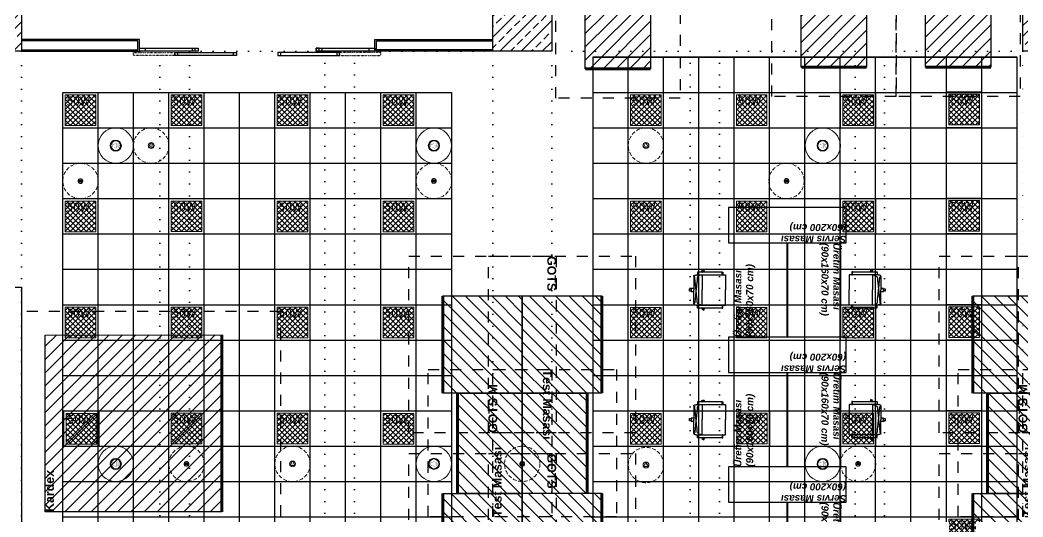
# Model space of a CAD drawing. Header units: centimetres. Extents: x 405564 to 502064, y 46284 to 60634.
# Drawn here: x 457647 to 459350, y 52643 to 53485 of the extents above; entities that cross this region are included whole.
import ezdxf
from ezdxf import colors
from ezdxf.entities.mleader import LeaderData, LeaderLine
from ezdxf.enums import TextEntityAlignment as Align
from ezdxf.math import Vec2, Vec3
from ezdxf.xclip import XClip

# ---------------------------------------------------------------- set-up
doc = ezdxf.new("R2010")
doc.units = ezdxf.units.CM
doc.header["$XCLIPFRAME"] = 0
for name, pattern in [('3+1_3b$0$DASHED', [0.25, 0.125, -0.125]), ('ACAD_ISO07W100', [3, 0, -3]), ('DOT', [0.25, 0, -0.25]), ('HIDDEN', [9.525, 6.35, -3.175])]:
    doc.linetypes.add(name, pattern=pattern)
doc.layers.get('0').update_dxf_attribs({"color": 8, "lineweight": 9})
for name, color, linetype in [('---___EB_draft03_cihazlar', 8, 'Continuous'), ('0-KRCN-ASMATAVAN-130426', 8, 'Continuous'), ('AS_DOS_TERAS_UST', 8, 'ACAD_ISO07W100'), ('AS_DUV', 8, 'Continuous'), ('AS_DUV_ALCIPAN_YANGINA-SUYA DAYANIMLI', 8, 'Continuous'), ('AS_KAPI_CAM', 8, 'Continuous'), ('AS_KAPI_POZ', 8, 'Continuous'), ('AS_PYZ_BINA', 8, 'Continuous'), ('AS_TA_BETONARME', 5, 'Continuous'), ('AS_TA_TARAMA', 8, 'Continuous'), ('AS_TEFR_MOB', 8, 'Continuous')]:
    doc.layers.add(name, color=color, linetype=linetype)
for name, color, linetype, lineweight in [('0-KRCN-AYDINLATMA-130426', 8, 'Continuous', 9), ('0-KRCN-MİMARİ-220526', 8, 'Continuous', 9), ('OL_Ic', 8, 'Continuous', 9)]:
    doc.layers.add(name, color=color, linetype=linetype, lineweight=lineweight)
doc.styles.add('2', font='arial.ttf', dxfattribs={"width": 0.9, "height": 200})
doc.styles.add('Kalin02', font='arialbd.ttf')
doc.styles.add('Normal_ITL', font='swissi.ttf')
doc.styles.add('OLC-50', font='romans.shx', dxfattribs={"width": 0.5, "height": 0.15})
doc.styles.add('OLCU', font='romanstw.shx', dxfattribs={"width": 0.6})
doc.styles.add('TAHOMA', font='tahoma.ttf')
pattern_1 = [(225, (17560.68, -7819.299), (17.96051, -17.96051), []), (225, (17542.72, -7819.299), (17.96051, -17.96051), [12.7, -6.35])]

# ---------------------------------------------------------------- blocks, each defined once
blk = doc.blocks.new('ABB 6131-21-24-500')
at = {"layer": '0-KRCN-AYDINLATMA-130426'}
for p, q in [((-4, -1), (-4, 1)), ((3.2, 1), (-3.2, 1)), ((-3.2, -0.8), (-3.2, 0.8)), ((-1, 4), (1, 4)), ((-1, -0.9), (-1, 1)), ((-0.8, 3.2), (0.8, 3.2)), ((1, -0.9), (1, 1)), ((3.2, 0.8), (3.2, -0.8)), ((4, 1), (4, -1)), ((3.2, -0.9), (-3.2, -0.9)), ((1, -4), (-1, -4)), ((0.8, -3.2), (-0.8, -3.2))]:
    blk.add_line(p, q, dxfattribs=at)
at = {"layer": '0-KRCN-AYDINLATMA-130426', "linetype": 'HIDDEN'}
blk.add_circle((0, 0), 30, dxfattribs=at)
at = {"layer": '0-KRCN-AYDINLATMA-130426'}
for centre, radius in [((-0.5, 0), 0.0887), ((0, 0), 0.16), ((0.5, 0), 0.0887)]:
    blk.add_circle(centre, radius, dxfattribs=at)
for centre, radius, start, end in [((-1, 1), 3, 90, 180), ((-0.8, 0.8), 2.4, 90, 180), ((0.8, 0.8), 2.4, 0, 90), ((1, 1), 3, 0, 90), ((-1, -1), 3, 180, 270), ((-0.8, -0.8), 2.4, 180, 270), ((0.8, -0.8), 2.4, 270, 0), ((1, -1), 3, 270, 0)]:
    blk.add_arc(centre, radius, start, end, dxfattribs=at)
blk = doc.blocks.new('ABB 6131-31-24-500')
at = {"layer": '0-KRCN-AYDINLATMA-130426'}
for p, q in [((-4, -1), (-4, 1)), ((3.2, 1), (-3.2, 1)), ((-3.2, -0.8), (-3.2, 0.8)), ((-1, 4), (1, 4)), ((-1, -0.9), (-1, 1)), ((-0.8, 3.2), (0.8, 3.2)), ((1, -0.9), (1, 1)), ((3.2, 0.8), (3.2, -0.8)), ((4, 1), (4, -1)), ((3.2, -0.9), (-3.2, -0.9)), ((1, -4), (-1, -4)), ((0.8, -3.2), (-0.8, -3.2))]:
    blk.add_line(p, q, dxfattribs=at)
at = {"layer": '0-KRCN-AYDINLATMA-130426', "linetype": 'HIDDEN'}
blk.add_circle((0, 0), 30, dxfattribs=at)
at = {"layer": '0-KRCN-AYDINLATMA-130426'}
for centre, radius in [((-0.5, 0), 0.089), ((0, 0), 0.16), ((0.5, 0), 0.089)]:
    blk.add_circle(centre, radius, dxfattribs=at)
for centre, radius, start, end in [((-1, 1), 3.01, 90, 180), ((-0.8, 0.8), 2.41, 90, 180), ((0.8, 0.8), 2.41, 0, 90), ((1, 1), 3.01, 0, 90), ((-1, -1), 3.01, 180, 270), ((-0.8, -0.8), 2.41, 180, 270), ((0.8, -0.8), 2.41, 270, 0), ((1, -1), 3.01, 270, 0)]:
    blk.add_arc(centre, radius, start, end, dxfattribs=at)
blk = doc.blocks.new('AST-OD-KD')
at = {"layer": '0-KRCN-AYDINLATMA-130426'}
for p, q in [((0, 5), (-4.3, -2.5)), ((4.3, -2.5), (0, 5)), ((4.3, -2.5), (-4.3, -2.5))]:
    blk.add_line(p, q, dxfattribs=at)
at = {"layer": '0-KRCN-AYDINLATMA-130426', "linetype": 'HIDDEN'}
blk.add_circle((0, 0), 30, dxfattribs=at)
at = {"layer": '0-KRCN-AYDINLATMA-130426'}
blk.add_circle((0, 0), 5, dxfattribs=at)
at = {"layer": '0-KRCN-AYDINLATMA-130426', "style": '2'}
blk.add_text('D', height=3.36, dxfattribs=at).set_placement((0, 0), align=Align.MIDDLE_CENTER)
blk = doc.blocks.new('ASMA TAVA TİPİ HOPARLÖR')
at = {"layer": '0-KRCN-AYDINLATMA-130426', "const_width": 0.317}
blk.add_lwpolyline([(0.3, -4.4, 0.598176), (1.3, -3.9), (1.3, 3.9, 0.598176), (0.3, 4.4), (-2.7, 2.4, -0.147433), (-3, 2.3), (-5.1, 2.3, 0.414214), (-5.7, 1.7), (-5.7, -1.7, 0.414214), (-5.1, -2.3), (-3, -2.3, -0.147433), (-2.7, -2.4)], format="xyb", close=True, dxfattribs=at)
for points in [[(2.4, 1.3, -0.601398), (2.4, -1.3)], [(2.8, 2.5, -0.658812), (2.8, -2.5)], [(3.2, 3.7, -0.680488), (3.2, -3.7)]]:
    blk.add_lwpolyline(points, format="xyb", dxfattribs=at)
at = {"layer": '0-KRCN-AYDINLATMA-130426'}
blk.add_circle((0, 0), 30, dxfattribs=at)
at = {"layer": '0-KRCN-AYDINLATMA-130426', "ltscale": 0.1}
for radius in [9.5, 8.23]:
    blk.add_circle((0, 0), radius, dxfattribs=at)
blk = doc.blocks.new('50W 60x60 cm  SIVA ALTI LED ARMATÜR')
at = {"layer": '0-KRCN-AYDINLATMA-130426'}
h = blk.add_hatch(dxfattribs=at)
h.set_pattern_fill('ANSI37', color=256, scale=0.2)
h.paths.add_polyline_path([(-2.6, 2.59), (2.6, 2.59), (2.6, -2.61), (-2.6, -2.61)])
for points in [[(-3, 2.99), (3, 2.99), (3, -3.01), (-3, -3.01)], [(-2.6, 2.59), (2.6, 2.59), (2.6, -2.61), (-2.6, -2.61)]]:
    blk.add_lwpolyline(points, close=True, dxfattribs=at)
at = {"layer": '0-KRCN-AYDINLATMA-130426', "insert": (-2.35, 2.34), "char_height": 1.5, "attachment_point": 1, "style": 'TAHOMA'}
blk.add_mtext_dynamic_manual_height_columns('{\\fTahoma|b0|i0|c162|p34;50W}', width=1.5, gutter_width=1.25, heights=[0], dxfattribs=at)
blk = doc.blocks.new('G$C27E741DA')
at = {"layer": '0-KRCN-AYDINLATMA-130426', "xscale": 10, "yscale": 10, "zscale": 10}
for p in [(19685.8, 6198.5), (19865.6, 6198.5), (20045.7, 6198.6), (20225.7, 6198.5), (20645.7, 6198.5), (20825.1, 6198.5), (21005.7, 6198.5), (21185.7, 6199.6), (19685.7, 6018.5), (19865.8, 6018.6), (20045.7, 6018.5), (20225.7, 6018.4), (20645.7, 6018.4), (20825.1, 6018.4), (21005.7, 6018.5), (21185.7, 6019.4), (19685.9, 5838.4), (19865.7, 5838.5), (20045.6, 5838.5), (20225.7, 5838.3), (20645.7, 5838.2), (20825.1, 5838.2), (21005.7, 5838.3), (21185.7, 5839.3), (19687.5, 5658.2), (19865.7, 5658.5), (20045.7, 5658.6), (20225.7, 5658.2), (20645.7, 5658), (20825.7, 5658.6), (21005.7, 5658.5), (21185.7, 5659.1), (21185.7, 5479)]:
    blk.add_blockref('50W 60x60 cm  SIVA ALTI LED ARMATÜR', p, dxfattribs=at)
at = {"layer": '0-KRCN-AYDINLATMA-130426'}
for name, p in [('ASMA TAVA TİPİ HOPARLÖR', (19745.7, 6138.5)), ('AST-OD-KD', (19805.7, 6138.5)), ('ASMA TAVA TİPİ HOPARLÖR', (20285.7, 6138.5)), ('AST-OD-KD', (20645.7, 6138.6)), ('ASMA TAVA TİPİ HOPARLÖR', (20945.7, 6138.5)), ('ABB 6131-31-24-500', (19685.7, 6078.4)), ('ABB 6131-31-24-500', (20285.7, 6078.5)), ('ABB 6131-31-24-500', (20884.3, 6078.5)), ('ASMA TAVA TİPİ HOPARLÖR', (19745.7, 5598.5)), ('ABB 6131-21-24-500', (19865.7, 5598.4)), ('AST-OD-KD', (20045.7, 5598.5)), ('ASMA TAVA TİPİ HOPARLÖR', (20285.7, 5598.6)), ('ABB 6131-21-24-500', (20435.7, 5598.6)), ('AST-OD-KD', (20645.7, 5596.6)), ('ASMA TAVA TİPİ HOPARLÖR', (20945.7, 5598.5)), ('ABB 6131-21-24-500', (21005.7, 5598.5))]:
    blk.add_blockref(name, p, dxfattribs=at)
blk = doc.blocks.new('sandalye_')
at = {"layer": 'AS_TEFR_MOB', "linetype": 'ByBlock', "ltscale": 25}
for points in [[(260007.8, -40559.4), (260002.8, -40559.4), (260002.8, -40517.4), (260007.8, -40517.4)], [(260059, -40559.4), (260063.9, -40559.4), (260063.9, -40517.4), (260059, -40517.4)]]:
    blk.add_lwpolyline(points, close=True, dxfattribs=at)
for points in [[(260033.4, -40514.8, -0.048176), (260031.6, -40514.8, -0.000623), (260029.1, -40514.6, -0.003131), (260022.4, -40513.8, 0.007334), (260011.4, -40512.7, -0.309457), (260010.5, -40511.9, 0.002444), (260010.4, -40511.5, 0.476314), (260010.2, -40511.4, 0.375136), (260009, -40511.6, 0.082453), (260008.7, -40512.2, 0.046929), (260008.2, -40513.8, 0.002381), (260007.9, -40515.3, 0.007794), (260007.8, -40516.4), (260007.8, -40524.5, -0.011445), (260008.4, -40521.5, -0.082784), (260009.2, -40519.5, -0.150147), (260010.3, -40518.5, 0.242317), (260010.4, -40518.4, -0.036292), (260010.5, -40518, -0.114957), (260010.8, -40517.6, -0.16132), (260011.4, -40517.2, -0.020506), (260013.9, -40517, 0.024793), (260022.4, -40516.1, -0.030903), (260033.4, -40515.1, -1.030607)], [(260033.4, -40514.8, 0.048176), (260035.1, -40514.8, 0.000623), (260037.6, -40514.6, 0.003131), (260044.3, -40513.8, -0.007334), (260055.3, -40512.7, 0.309457), (260056.2, -40511.9, -0.002444), (260056.3, -40511.5, -0.476314), (260056.5, -40511.4, -0.375136), (260057.7, -40511.6, -0.082453), (260058, -40512.2, -0.046929), (260058.5, -40513.8, -0.002381), (260058.8, -40515.3, -0.007794), (260058.9, -40516.4), (260058.9, -40524.5, 0.011445), (260058.4, -40521.5, 0.082784), (260057.6, -40519.5, 0.150147), (260056.4, -40518.5, -0.242317), (260056.3, -40518.4, 0.036292), (260056.2, -40518, 0.114957), (260055.9, -40517.6, 0.16132), (260055.3, -40517.2, 0.020506), (260052.8, -40517, -0.024793), (260044.3, -40516.1, 0.030903), (260033.4, -40515.1, 1.030607)]]:
    blk.add_lwpolyline(points, format="xyb", dxfattribs=at)
for points in [[(260009.7, -40511.3), (260033.4, -40511.3)], [(260035.8, -40511.3), (260035.8, -40506.8), (260030.9, -40506.8), (260030.9, -40511.3)], [(260031.5, -40506.8), (260031.5, -40503.8), (260035.3, -40503.8), (260035.3, -40506.8)], [(260057, -40511.3), (260033.4, -40511.3)], [(260002.8, -40525.2), (260000.6, -40524.5), (259999.4, -40528.1), (260002.8, -40529.2)], [(260002.7, -40525.2), (260001.5, -40528.8)], [(260002.8, -40525.4), (260001.7, -40528.8)], [(260007.8, -40524.5), (260007.8, -40564.9), (260033.4, -40564.9)], [(260007.8, -40525.2), (260033.4, -40525.2)], [(260058.9, -40524.5), (260058.9, -40564.9), (260033.4, -40564.9)], [(260058.9, -40525.2), (260033.4, -40525.2)], [(260063.9, -40525.2), (260066.1, -40524.5), (260067.3, -40528.1), (260063.9, -40529.2)], [(260063.9, -40525.4), (260065.1, -40528.8)], [(260064.1, -40525.2), (260065.2, -40528.8)], [(260002.8, -40559.4), (260002.8, -40560.4), (260007.8, -40560.4), (260007.8, -40559.4)], [(260063.9, -40559.4), (260063.9, -40560.4), (260059, -40560.4), (260059, -40559.4)]]:
    blk.add_lwpolyline(points, dxfattribs=at)
blk = doc.blocks.new('Üretim Masası')
at = {"layer": 'AS_TEFR_MOB', "ltscale": 200}
blk.add_lwpolyline([(277436.4, -40309.1), (277596.4, -40309.1), (277596.4, -40399.1), (277436.4, -40399.1), (277436.4, -40309.1)], dxfattribs=at)
at = {"layer": 'AS_TEFR_MOB', "color": 1}
blk.add_blockref('sandalye_', (17483, 270.8), dxfattribs=at)
at = {"layer": 'AS_TEFR_MOB', "ltscale": 200, "insert": (277436.4, -40309.1), "char_height": 12, "attachment_point": 1, "style": 'Kalin02'}
blk.add_mtext_dynamic_manual_height_columns('{\\fSwis721 BT|b1|i1|c162|p34;Üretim Masası\\P(90x160x70 cm)}', width=590.732, gutter_width=750, heights=[137.1], dxfattribs=at)
blk = doc.blocks.new('GOTS_')
at = {"layer": '---___EB_draft03_cihazlar'}
h = blk.add_hatch(dxfattribs=at)
h.set_pattern_fill('ANSI31', color=1, scale=5)
h.set_pattern_definition([(45, (2609.235, 0), (-11.22532015, 11.22532015), [])])
h.paths.add_polyline_path([(277429.5, -40891), (277594.5, -40891), (277594.5, -41026), (277429.5, -41026)])
at = {"layer": '---___EB_draft03_cihazlar', "color": 1, "linetype": '3+1_3b$0$DASHED', "ltscale": 150}
blk.add_lwpolyline([(277362, -40833.5), (277662, -40833.5), (277662, -41083.5), (277362, -41083.5), (277362, -40833.5)], dxfattribs=at)
at = {"layer": '---___EB_draft03_cihazlar', "color": 1}
blk.add_lwpolyline([(277429.5, -40891), (277594.5, -40891), (277594.5, -41026), (277429.5, -41026), (277429.5, -40891)], dxfattribs=at)
at = {"layer": '---___EB_draft03_cihazlar', "color": 1, "const_width": 5}
blk.add_lwpolyline([(277429.5, -41026), (277594.5, -41026)], dxfattribs=at)
at = {"layer": '---___EB_draft03_cihazlar', "insert": (277362, -40833.5), "char_height": 15, "attachment_point": 1, "style": 'Kalin02'}
blk.add_mtext_dynamic_manual_height_columns('GOTS', width=590.732, gutter_width=750, heights=[137.1], dxfattribs=at)
blk = doc.blocks.new('GOTS M')
at = {"layer": '---___EB_draft03_cihazlar'}
h = blk.add_hatch(dxfattribs=at)
h.set_pattern_fill('ANSI31', color=1, scale=5)
h.set_pattern_definition([(45, (2977.11, 0), (-11.22532015, 11.22532015), [])])
h.paths.add_polyline_path([(277797.3, -40891), (277962.3, -40891), (277962.3, -41026), (277797.3, -41026)])
at = {"layer": '---___EB_draft03_cihazlar', "color": 1, "linetype": '3+1_3b$0$DASHED', "ltscale": 150}
blk.add_lwpolyline([(277729.8, -40833.5), (278029.8, -40833.5), (278029.8, -41083.5), (277729.8, -41083.5), (277729.8, -40833.5)], dxfattribs=at)
at = {"layer": '---___EB_draft03_cihazlar', "color": 1}
blk.add_lwpolyline([(277797.3, -40891), (277962.3, -40891), (277962.3, -41026), (277797.3, -41026), (277797.3, -40891)], dxfattribs=at)
at = {"layer": '---___EB_draft03_cihazlar', "color": 1, "const_width": 5}
blk.add_lwpolyline([(277797.3, -41026), (277962.3, -41026)], dxfattribs=at)
at = {"layer": '---___EB_draft03_cihazlar', "insert": (277729.8, -40833.5), "char_height": 15, "attachment_point": 1, "style": 'Kalin02'}
blk.add_mtext_dynamic_manual_height_columns('GOTS M', width=590.732, gutter_width=750, heights=[137.1], dxfattribs=at)
blk = doc.blocks.new('Nem dolabı XL L L_Test')
at = {"layer": '---___EB_draft03_cihazlar'}
h = blk.add_hatch(dxfattribs=at)
h.set_pattern_fill('ANSI31', color=1, scale=5)
h.paths.add_polyline_path([(274824.2, -41340.1), (274935.2, -41340.1), (274935.2, -41460.1), (274824.2, -41460.1)])
at = {"layer": '---___EB_draft03_cihazlar', "color": 1, "linetype": '3+1_3b$0$DASHED', "ltscale": 150}
blk.add_lwpolyline([(274774.2, -41290.1), (274985.2, -41290.1), (274985.2, -41510.1), (274774.2, -41510.1), (274774.2, -41290.1)], dxfattribs=at)
at = {"layer": '---___EB_draft03_cihazlar', "color": 1}
blk.add_lwpolyline([(274824.2, -41340.1), (274935.2, -41340.1), (274935.2, -41460.1), (274824.2, -41460.1), (274824.2, -41340.1)], dxfattribs=at)
at = {"layer": '---___EB_draft03_cihazlar', "color": 1, "const_width": 5}
blk.add_lwpolyline([(274824.2, -41460.1), (274935.2, -41460.1)], dxfattribs=at)
at = {"layer": '---___EB_draft03_cihazlar', "insert": (274774.2, -41290.1), "char_height": 15, "attachment_point": 1, "style": 'Kalin02'}
blk.add_mtext_dynamic_manual_height_columns('Nem Dolabı \\PXL L L/Test', width=590.732, gutter_width=750, heights=[137.1], dxfattribs=at)
blk = doc.blocks.new('testmasası')
at = {"layer": '---___EB_draft03_cihazlar'}
h = blk.add_hatch(dxfattribs=at)
h.set_pattern_fill('ANSI31', color=1, scale=5)
h.paths.add_polyline_path([(276660.7, -41580.2), (276660.7, -41470.2), (276830.7, -41470.2), (276830.7, -41580.2)])
at = {"layer": '---___EB_draft03_cihazlar', "color": 1, "linetype": '3+1_3b$0$DASHED', "ltscale": 150}
blk.add_lwpolyline([(276620.7, -41420.2), (276870.7, -41420.2), (276870.7, -41630.2), (276620.7, -41630.2), (276620.7, -41420.2)], dxfattribs=at)
at = {"layer": '---___EB_draft03_cihazlar', "color": 1}
blk.add_lwpolyline([(276660.7, -41580.2), (276660.7, -41470.2), (276830.7, -41470.2), (276830.7, -41580.2), (276660.7, -41580.2)], dxfattribs=at)
at = {"layer": '---___EB_draft03_cihazlar', "color": 1, "const_width": 5}
blk.add_lwpolyline([(276660.7, -41580.2), (276830.7, -41580.2)], dxfattribs=at)
at = {"layer": '---___EB_draft03_cihazlar', "insert": (276620.7, -41420.2), "char_height": 15, "attachment_point": 1, "style": 'Kalin02'}
blk.add_mtext_dynamic_manual_height_columns('Test Masası', width=590.732, gutter_width=750, heights=[137.1], dxfattribs=at)
blk = doc.blocks.new('GOTS S')
at = {"layer": '---___EB_draft03_cihazlar'}
h = blk.add_hatch(dxfattribs=at)
h.set_pattern_fill('ANSI31', color=1, scale=5)
h.set_pattern_definition([(45, (2191.26, 0), (-11.22532015, 11.22532015), [])])
h.paths.add_polyline_path([(277011.5, -40891), (277176.5, -40891), (277176.5, -41026), (277011.5, -41026)])
at = {"layer": '---___EB_draft03_cihazlar', "color": 1, "linetype": '3+1_3b$0$DASHED', "ltscale": 150}
blk.add_lwpolyline([(276944, -40833.5), (277244, -40833.5), (277244, -41083.5), (276944, -41083.5), (276944, -40833.5)], dxfattribs=at)
at = {"layer": '---___EB_draft03_cihazlar', "color": 1}
blk.add_lwpolyline([(277011.5, -40891), (277176.5, -40891), (277176.5, -41026), (277011.5, -41026), (277011.5, -40891)], dxfattribs=at)
at = {"layer": '---___EB_draft03_cihazlar', "color": 1, "const_width": 5}
blk.add_lwpolyline([(277011.5, -41026), (277176.5, -41026)], dxfattribs=at)
at = {"layer": '---___EB_draft03_cihazlar', "insert": (276944, -40833.5), "char_height": 15, "attachment_point": 1, "style": 'Kalin02'}
blk.add_mtext_dynamic_manual_height_columns('GOTS S', width=590.732, gutter_width=750, heights=[137.1], dxfattribs=at)
blk = doc.blocks.new('servis masası60x200')
at = {"layer": 'AS_TEFR_MOB', "ltscale": 200}
blk.add_lwpolyline([(278099.5, -39156.7), (278299.5, -39156.7), (278299.5, -39096.7), (278099.5, -39096.7)], close=True, dxfattribs=at)
at = {"layer": 'AS_TEFR_MOB', "ltscale": 200, "insert": (278099.5, -39096.7), "char_height": 12, "attachment_point": 1, "style": 'Kalin02'}
blk.add_mtext_dynamic_manual_height_columns('{\\fSwis721 BT|b1|i1|c162|p34;Servis Masası\\P(60x200 cm)}', width=590.732, gutter_width=750, heights=[137.1], dxfattribs=at)
blk = doc.blocks.new('*U413')
at = {"color": 0}
for p, q in [((90, 0), (10, 0)), ((390, 0), (310, 0)), ((10, -5), (90, -5)), ((310, -5), (390, -5))]:
    blk.add_line(p, q, dxfattribs=at)
for points in [[(0, 0), (0, -5), (10, -5), (10, 0)], [(90, 0), (90, -5), (100, -5), (100, 0)], [(300, 0), (300, -5), (310, -5), (310, 0)], [(390, 0), (390, -5), (400, -5), (400, 0)]]:
    blk.add_lwpolyline(points, close=True, dxfattribs=at)
at = {"style": 'OLCU', "width": 0.45, "flags": 1}
for tag, p in [('C-ICI-CNO', (15, -80)), ('C-DIVISYON1', (15, -105)), ('C-BOSLUK', (15, -130)), ('C-DIVISYON2', (15, -155))]:
    blk.add_attdef(tag, text='', height=20, dxfattribs=at).set_placement(p, align=Align.MIDDLE_LEFT)
at = {"color": 0, "style": 'OLCU', "width": 0.5, "flags": 1}
for tag, p in [('C-REZ1', (15, -215)), ('C-REZ2', (15, -240))]:
    blk.add_attdef(tag, text='', height=17.5, dxfattribs=at).set_placement(p, align=Align.MIDDLE_LEFT)
at = {"layer": 'AS_KAPI_POZ', "style": 'OLC-50', "width": 0.5}
blk.add_attdef('C-NO', text='', height=8, rotation=90, dxfattribs=at).set_placement((10, 5), align=Align.TOP_LEFT)
at = {"layer": 'AS_KAPI_POZ', "style": 'OLCU', "width": 0.45}
for tag, p in [('POZ+GEN-C', (50, 15)), ('YUK-C', (50, -20))]:
    blk.add_attdef(tag, text='', height=20, dxfattribs=at).set_placement(p, align=Align.MIDDLE_CENTER)
blk = doc.blocks.new('*U415')
for p, q in [((-30, -17), (65, -17)), ((240, -17), (145, -17)), ((65, -22), (-30, -22)), ((145, -22), (240, -22))]:
    blk.add_line(p, q)
at = {"linetype": 'DOT'}
for points in [[(-35, -22), (-105, -22), (-105, -17), (-35, -17)], [(245, -22), (315, -22), (315, -17), (245, -17)]]:
    blk.add_lwpolyline(points, close=True, dxfattribs=at)
for points in [[(-30, -22), (-35, -22), (-35, -17), (-30, -17)], [(5, -15), (0, -15), (0, -10), (5, -10)], [(70, -22), (65, -22), (65, -17), (70, -17)], [(140, -22), (145, -22), (145, -17), (140, -17)], [(205, -15), (210, -15), (210, -10), (205, -10)], [(240, -22), (245, -22), (245, -17), (240, -17)]]:
    blk.add_lwpolyline(points, close=True)
at = {"color": 3, "style": 'OLCU', "width": 0.5, "flags": 1}
for tag, p in [('K-DIVISYON', (-80, -85)), ('K-PBAR', (105, -85)), ('K-KAPITIP', (-80, -335))]:
    blk.add_attdef(tag, p, '', height=17.5, dxfattribs=at)
at = {"color": 5, "true_color": 0x0505ff, "style": 'OLCU', "width": 0.5, "flags": 1}
for tag, p in [('K-NEREDEN-NO', (-80, -110)), ('K-NEREYE-NO', (-80, -185)), ('K-DUVARTIP', (-80, -285)), ('K-ACILISYON', (-80, -310))]:
    blk.add_attdef(tag, p, '', height=17.5, dxfattribs=at)
at = {"color": 1, "true_color": 0xfa0000, "style": 'OLCU', "width": 0.5, "flags": 1}
for tag, p in [('K-IZLENEBILIRLIK', (105, -110)), ('K-TEKMELIK', (105, -135)), ('K-KONTROLTIPNEREDEN', (-80, -160)), ('K-BAND', (105, -160)), ('K-MENFEZ', (105, -210)), ('K-KONTROLTIPNEREYE', (-80, -235)), ('K-PENCERE', (105, -235)), ('K-KILITTIP', (-80, -260)), ('K-NOT-AS-MIMARI1', (105, -285)), ('K-NOT-ELEKTRIK', (105, -335)), ('K-NOT-YANGIN', (105, -360)), ('K-ACMAKAPAMASISTEMI', (-80, -385)), ('K-NOT-ISLETME', (105, -385)), ('K-YANGIN', (-80, -435))]:
    blk.add_attdef(tag, p, '', height=17.5, dxfattribs=at)
at = {"color": 220, "true_color": 0xf113d4, "style": 'OLCU', "width": 0.5, "flags": 1}
for tag, p in [('K-NEREDEN-AD', (-80, -135)), ('K-NEREYE-AD', (-80, -210))]:
    blk.add_attdef(tag, p, '', height=17.5, dxfattribs=at)
at = {"color": 0, "style": 'OLCU', "width": 0.5, "flags": 1}
for tag, p in [('K-TAMACILIRLIK', (105, -185)), ('K-NOT-AS-MIMARI2', (105, -310)), ('K-KASATIP', (-80, -360)), ('K-KURSUN', (-80, -410))]:
    blk.add_attdef(tag, p, '', height=17.5, dxfattribs=at)
at = {"color": 252, "style": 'OLCU', "width": 0.5, "flags": 1}
for tag, p in [('K-REZ1', (105, -435)), ('K-REZ2', (105, -460)), ('K-REZ3', (105, -485)), ('K-REZ4', (105, -510)), ('K-REZ5', (105, -535))]:
    blk.add_attdef(tag, p, '', height=17.5, dxfattribs=at)
at = {"layer": 'AS_KAPI_POZ', "style": 'OLCU', "width": 0.45}
for tag, p in [('YUK', (105, 23)), ('POZ+GEN', (105, -17))]:
    blk.add_attdef(tag, text='', height=20, dxfattribs=at).set_placement(p, align=Align.MIDDLE_CENTER)
at = {"layer": 'AS_KAPI_POZ', "color": 251, "style": 'OLCU', "width": 0.45, "flags": 1}
blk.add_attdef('K-DUVAR(CM)', text='', height=6, dxfattribs=at).set_placement((-5, -7.5), align=Align.MIDDLE_RIGHT)
at = {"layer": 'AS_KAPI_POZ', "style": 'OLCU', "width": 0.5}
blk.add_attdef('K-NO', text='', height=8, rotation=90, dxfattribs=at).set_placement((0, -26), align=Align.TOP_LEFT)
blk = doc.blocks.new('A$Ca63a641c')
at = {"layer": 'AS_PYZ_BINA'}
ml = blk.add_multileader_mtext('Standard', dxfattribs=at)
ml.set_content('EST boyalı panel çit ve panel çit kapı (AS 51.101)', color=256, style='Normal_ITL')
ml.set_leader_properties()
ml.build(insert=Vec2(0, 0))
ml.multileader.update_dxf_attribs({"dogleg_length": 0.379, "arrow_head_size": 17, "scale": 75})
ctx = ml.context
ctx.base_point, ctx.scale, ctx.char_height, ctx.arrow_head_size, ctx.landing_gap_size, ctx.plane_origin = Vec3(140.5, 464.3), 75, 20, 17, 14.2, Vec3(92.5, 620.1)
notes = []
notes.append((ctx, [(0, (1, 1, 0), (112.1, 464.3), (1, 0), 28.4, [(0, [(68.5, 410)], 0, [])])]))
ctx.mtext.insert, ctx.mtext.width, ctx.mtext.flow_direction = Vec3(154.7, 477.5), 604.563, 5
ml = blk.add_multileader_mtext('Standard', dxfattribs=at)
ml.set_content('{\\fSwis721 BT|b0|i0|c162|p34;Dilatasyon}', color=256, style='Normal_ITL')
ml.set_leader_properties()
ml.build(insert=Vec2(0, 0))
ml.multileader.update_dxf_attribs({"dogleg_length": 0.379, "arrow_head_size": 17, "scale": 75})
ctx = ml.context
ctx.base_point, ctx.scale, ctx.char_height, ctx.arrow_head_size, ctx.landing_gap_size, ctx.plane_origin = Vec3(461.2, 304.8), 75, 20, 17, 14.2, Vec3(548.8, 339.1)
notes.append((ctx, [(0, (1, 1, 0), (432.8, 304.8), (1, 0), 28.4, [(0, [(411.5, 361.3)], 0, [])])]))
ctx.mtext.insert, ctx.mtext.width, ctx.mtext.flow_direction = Vec3(475.4, 317.8), 129.38, 5
for ctx, leaders in notes:
    for number, flags, end, landing, length, lines in leaders:
        leader = LeaderData()
        leader.index, (leader.has_last_leader_line, leader.has_dogleg_vector, leader.attachment_direction) = number, flags
        leader.last_leader_point, leader.dogleg_vector, leader.dogleg_length = Vec3(end), Vec3(landing), length
        for number, points, colour, breaks in lines:
            line = LeaderLine()
            line.index, line.vertices, line.color, line.breaks = number, Vec3.list(points), colors.encode_raw_color(colour), breaks
            leader.lines.append(line)
        ctx.leaders.append(leader)
blk = doc.blocks.new('A$C85dec720')
at = {"layer": 'OL_Ic'}
blk.add_blockref('A$Ca63a641c', (5315.08, 5344.25, 28.4), dxfattribs=at)
blk = doc.blocks.new('A$C6A10300A')
at = {"layer": '---___EB_draft03_cihazlar'}
h = blk.add_hatch(dxfattribs=at)
h.set_pattern_fill('ANSI31', color=256, scale=5)
h.set_pattern_definition([(45, (-438101.504, -60634.016), (-11.22532015, 11.22532015), [])])
h.paths.add_polyline_path([(19625.68, -7982.91), (19925.68, -7982.91), (19925.68, -7682.41), (19625.68, -7682.91)])
at = {"layer": 'AS_TA_TARAMA'}
h = blk.add_hatch(dxfattribs=at)
h.set_pattern_fill('ANSI33', color=256, scale=4, angle=180)
h.set_pattern_definition(pattern_1)
h.paths.add_polyline_path([(19485.68, -7101.45), (19585.68, -7101.45), (19585.68, -7201.45), (19485.68, -7201.45)], flags=17)
h = blk.add_hatch(dxfattribs=at)
h.set_pattern_fill('ANSI33', color=256, scale=4, angle=180)
h.set_pattern_definition(pattern_1)
h.paths.add_polyline_path([(20385.68, -7101.45), (20485.68, -7101.45), (20485.68, -7201.45), (20385.68, -7201.45)], flags=17)
h = blk.add_hatch(dxfattribs=at)
h.set_pattern_fill('ANSI33', color=256, scale=4, angle=180)
h.set_pattern_definition(pattern_1)
h.paths.add_polyline_path([(21285.68, -7101.45), (21385.68, -7101.45), (21385.68, -7201.45), (21285.68, -7201.45)], flags=17)
at = {"layer": '---___EB_draft03_cihazlar'}
blk.add_line((19925.68, -7682.41), (19925.68, -7982.91), dxfattribs=at)
at = {"layer": '---___EB_draft03_cihazlar', "linetype": '3+1_3b$0$DASHED', "ltscale": 150}
blk.add_lwpolyline([(19585.68, -8702.91), (20025.68, -8702.91), (20025.68, -7642.91), (19585.68, -7642.91)], close=True, dxfattribs=at)
at = {"layer": '---___EB_draft03_cihazlar'}
blk.add_lwpolyline([(19925.68, -7982.91), (19625.68, -7982.91), (19625.68, -7682.91), (19925.68, -7682.41)], close=True, dxfattribs=at)
at = {"layer": '---___EB_draft03_cihazlar', "const_width": 5}
blk.add_lwpolyline([(19925.68, -7982.91), (19925.68, -7682.41)], dxfattribs=at)
at = {"layer": 'AS_DOS_TERAS_UST', "linetype": 'DOT', "ltscale": 80}
for p, q in [((19585.68, -8451.45), (19585.68, -7201.45)), ((19585.68, -7201.45), (19820.68, -7201.45)), ((19820.68, -8451.45), (19820.68, -7201.45)), ((19870.68, -8451.45), (19870.68, -7201.45)), ((19870.68, -7201.45), (20100.68, -7201.45)), ((20100.68, -7201.45), (20100.68, -8451.45)), ((20150.68, -7201.45), (20385.68, -7201.45)), ((20150.68, -7201.45), (20150.68, -8451.45)), ((20385.68, -8451.45), (20385.68, -7201.45)), ((20485.68, -8451.45), (20485.68, -7201.45)), ((20720.68, -7201.45), (20485.68, -7201.45)), ((20720.68, -7201.45), (20720.68, -8451.45)), ((21000.68, -7201.45), (20770.68, -7201.45)), ((20770.68, -7201.45), (20770.68, -8451.45)), ((21000.68, -8451.45), (21000.68, -7201.45)), ((21050.68, -8451.45), (21050.68, -7201.45)), ((21285.68, -7201.45), (21050.68, -7201.45)), ((21285.68, -8451.45), (21285.68, -7201.45))]:
    blk.add_line(p, q, dxfattribs=at)
at = {"layer": 'AS_DUV_ALCIPAN_YANGINA-SUYA DAYANIMLI'}
for points in [[(19585.68, -7201.45), (19785.68, -7201.45), (19785.68, -7181.45), (19585.68, -7181.45)], [(19585.68, -7198.95), (19783.18, -7198.95), (19783.18, -7183.95), (19585.68, -7183.95)], [(20385.68, -7201.45), (20185.68, -7201.45), (20185.68, -7181.45), (20385.68, -7181.45)], [(20385.68, -7198.95), (20188.18, -7198.95), (20188.18, -7183.95), (20385.68, -7183.95)], [(19565.68, -8451.45), (19565.68, -7781.45), (19355.68, -7781.45), (19355.68, -7621.45), (19285.68, -7621.45), (19285.68, -7601.45), (19390.68, -7601.45), (19390.68, -7621.45), (19375.68, -7621.45), (19375.68, -7761.45), (19565.68, -7761.45), (19565.68, -7621.45), (19550.68, -7621.45), (19550.68, -7601.45), (19585.68, -7601.45), (19585.68, -8451.45)]]:
    blk.add_lwpolyline(points, dxfattribs=at)
at = {"layer": 'AS_TA_BETONARME'}
for points in [[(19485.68, -7101.45), (19585.68, -7101.45), (19585.68, -7201.45), (19485.68, -7201.45)], [(20385.68, -7101.45), (20485.68, -7101.45), (20485.68, -7201.45), (20385.68, -7201.45)], [(21285.68, -7101.45), (21385.68, -7101.45), (21385.68, -7201.45), (21285.68, -7201.45)]]:
    blk.add_lwpolyline(points, close=True, dxfattribs=at)
at = {"layer": '---___EB_draft03_cihazlar'}
for p in [(-254281.54, 34228.95), (-253915.03, 34231.83), (-253704.03, 34231.83)]:
    blk.add_blockref('Nem dolabı XL L L_Test', p, dxfattribs=at)
for name, p, rotation in [('GOTS_', (61326.66, 269813), 270), ('GOTS M', (-20455.3, -285578.78), 90), ('GOTS_', (62226.66, 269813), 270), ('GOTS M', (-19555.3, -285578.78), 90), ('testmasası', (61905.91, 268879.25), 270), ('testmasası', (-21034.55, -284612.16), 90), ('testmasası', (62805.91, 268879.25), 270), ('testmasası', (-20134.55, -284612.16), 90), ('GOTS_', (61326.66, 269478), 270), ('GOTS S', (-20455.3, -285127.93), 90), ('GOTS_', (62226.66, 269478), 270), ('GOTS S', (-19555.3, -285127.93), 90)]:
    blk.add_blockref(name, p, dxfattribs=dict(at, rotation=rotation))
at = {"layer": 'AS_DUV'}
ref = blk.add_blockref('A$C85dec720', (28900.96, -17748.98), dxfattribs=dict(at, rotation=105.0255580063709))
XClip(ref).set_block_clipping_path([(6220.3367769278, 6783.7313721173), (4126.4071464743, -1017.0000000052), (7354.8298234051, -1883.5969356479), (9448.7594538586, 5917.1344364745)])
at = {"layer": 'AS_KAPI_CAM'}
blk.add_blockref('*U415', (19880.68, -7186.45), dxfattribs=at)
at = {"layer": 'AS_KAPI_CAM', "xscale": -1}
blk.add_blockref('*U413', (20185.68, -7196.45), dxfattribs=at)
at = {"layer": 'AS_TEFR_MOB'}
for name, p, rotation in [('servis masası60x200', (299085.17, -46623.2), 180), ('Üretim Masası', (-19513.4, -285122.84), 90), ('Üretim Masası', (61284.76, 269909.94), 270), ('servis masası60x200', (299085.17, -46843.2), 180), ('Üretim Masası', (-19513.4, -285342.84), 90), ('Üretim Masası', (61284.76, 269689.94), 270), ('servis masası60x200', (299085.17, -47063.2), 180), ('Üretim Masası', (-19513.4, -285562.84), 90), ('Üretim Masası', (61284.76, 269469.94), 270)]:
    blk.add_blockref(name, p, dxfattribs=dict(at, rotation=rotation))
at = {"layer": '---___EB_draft03_cihazlar', "insert": (19625.68, -7982.91), "char_height": 15, "attachment_point": 1, "rotation": 90, "style": 'Kalin02'}
blk.add_mtext_dynamic_manual_height_columns('Kardex', width=590.7316, gutter_width=750, heights=[137.08], dxfattribs=at)

msp = doc.modelspace()

# ---------------------------------------------------------------- linework, layer by layer
at = {"layer": '0-KRCN-ASMATAVAN-130426'}
for p, q in [((459339.7, 53422.6), (458619.7, 53422.6)), ((458619.7, 53422.6), (458619.7, 52042.6)), ((458619.7, 53422.6), (459339.7, 53422.6)), ((458679.7, 52042.6), (458679.7, 53422.6)), ((458739.7, 52042.6), (458739.7, 53422.6)), ((458799.7, 52042.6), (458799.7, 53422.6)), ((458859.7, 52042.6), (458859.7, 53422.6)), ((458919.7, 52042.6), (458919.7, 53422.6)), ((458979.7, 52042.6), (458979.7, 53422.6)), ((459039.7, 52042.6), (459039.7, 53422.6)), ((459099.7, 52042.6), (459099.7, 53422.6)), ((459159.7, 52042.6), (459159.7, 53422.6)), ((459219.7, 52042.6), (459219.7, 53422.6)), ((459279.7, 52042.6), (459279.7, 53422.6)), ((459339.7, 52042.6), (459339.7, 53422.6)), ((457719.7, 52042.6), (457719.7, 53362.6)), ((457719.7, 53362.6), (458379.7, 53362.6)), ((457779.7, 52042.6), (457779.7, 53362.6)), ((457839.7, 52042.6), (457839.7, 53362.6)), ((457899.7, 52042.6), (457899.7, 53362.6)), ((457959.7, 52042.6), (457959.7, 53362.6)), ((458019.7, 52042.6), (458019.7, 53362.6)), ((458079.7, 52042.6), (458079.7, 53362.6)), ((458139.7, 52042.6), (458139.7, 53362.6)), ((458199.7, 52042.6), (458199.7, 53362.6)), ((458259.7, 52042.6), (458259.7, 53362.6)), ((458319.7, 52042.6), (458319.7, 53362.6)), ((458379.7, 53362.6), (458379.7, 52042.6)), ((458619.7, 53362.6), (459339.7, 53362.6)), ((457719.7, 53302.6), (458379.7, 53302.6)), ((458619.7, 53302.6), (459339.7, 53302.6)), ((457719.7, 53242.6), (458379.7, 53242.6)), ((458619.7, 53242.6), (459339.7, 53242.6)), ((457719.7, 53182.6), (458379.7, 53182.6)), ((458619.7, 53182.6), (459339.7, 53182.6)), ((457719.7, 53122.6), (458379.7, 53122.6)), ((458619.7, 53122.6), (459339.7, 53122.6)), ((457719.7, 53062.6), (458379.7, 53062.6)), ((458619.7, 53062.6), (459339.7, 53062.6)), ((457719.7, 53002.6), (458379.7, 53002.6)), ((458619.7, 53002.6), (459339.7, 53002.6)), ((457719.7, 52942.6), (458379.7, 52942.6)), ((458619.7, 52942.6), (459339.7, 52942.6)), ((457719.7, 52882.6), (458379.7, 52882.6)), ((458619.7, 52882.6), (459339.7, 52882.6)), ((457719.7, 52822.6), (458379.7, 52822.6)), ((458619.7, 52822.6), (459339.7, 52822.6)), ((457719.7, 52762.6), (458379.7, 52762.6)), ((458619.7, 52762.6), (459339.7, 52762.6)), ((457719.7, 52702.6), (458379.7, 52702.6)), ((458619.7, 52702.6), (459339.7, 52702.6)), ((457719.7, 52642.6), (458379.7, 52642.6)), ((458619.7, 52642.6), (459339.7, 52642.6))]:
    msp.add_line(p, q, dxfattribs=at)

# ---------------------------------------------------------------- block references
at = {"layer": '0-KRCN-AYDINLATMA-130426'}
msp.add_blockref('G$C27E741DA', (438064.1, 47134), dxfattribs=at)

# ---------------------------------------------------------------- next in the draw order: block references
at = {"layer": '0-KRCN-MİMARİ-220526'}
msp.add_blockref('A$C6A10300A', (438064.1, 60634), dxfattribs=at)

doc.saveas('drawing.dxf')
